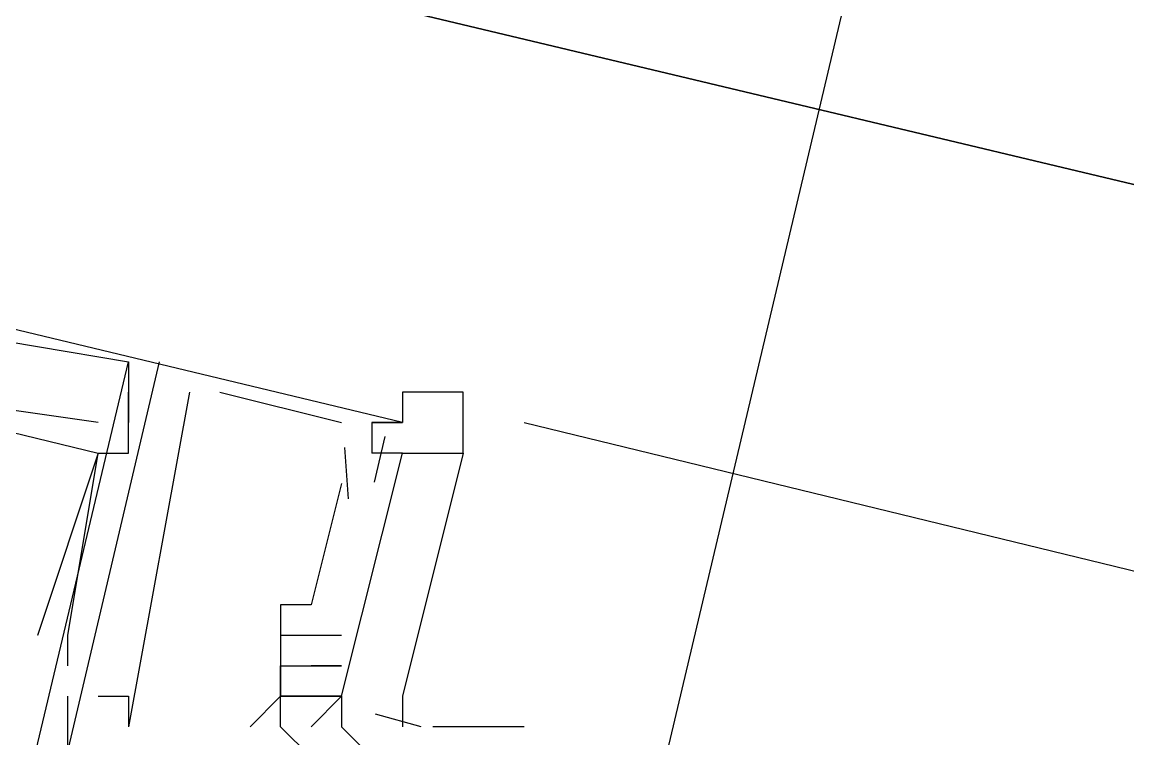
# Model space of a CAD drawing. Header units: feet. Extents: x -84 to 198, y -22 to 181.
# Drawn here: x 121.5 to 121.9847, y 90.8391 to 91.1533 of the extents above; entities that cross this region are included whole.
import ezdxf

# ---------------------------------------------------------------- set-up
doc = ezdxf.new("R2010")
doc.units = ezdxf.units.FT
doc.layers.add('A-LINEA', color=7, linetype='CONTINUOUS')
doc.layers.add('A-MURO-CONCRETO', color=8, linetype='CONTINUOUS')

msp = doc.modelspace()

# ---------------------------------------------------------------- linework, layer by layer
at = {"layer": 'A-LINEA'}
for p, q in [((121.48, 90.7244), (121.5467, 91.0044)), ((121.48, 90.7244), (121.5467, 91.0044)), ((121.48, 90.7244), (121.5467, 91.0044)), ((121.48, 90.7244), (121.5467, 91.0044)), ((121.48, 90.7244), (121.5467, 91.0044)), ((121.48, 90.7244), (121.5467, 91.0044)), ((121.5467, 91.0044), (121.5467, 90.9778)), ((121.5467, 91.0044), (121.5467, 91.0044)), ((121.5467, 91.0044), (121.5467, 91.0044)), ((121.5467, 91.0044), (121.5467, 90.9778)), ((121.5467, 91.0044), (121.5467, 91.0044)), ((121.5467, 91.0044), (121.5467, 91.0044)), ((121.5467, 91.0044), (121.5467, 90.9778)), ((121.5467, 91.0044), (121.5467, 91.0044)), ((121.5467, 91.0044), (121.5467, 91.0044)), ((121.5467, 91.0044), (121.5467, 90.9778)), ((121.5467, 91.0044), (121.5467, 91.0044)), ((121.5467, 91.0044), (121.5467, 91.0044)), ((121.5467, 91.0044), (121.5467, 90.9778)), ((121.5467, 91.0044), (121.5467, 91.0044)), ((121.5467, 91.0044), (121.5467, 91.0044)), ((121.5467, 91.0044), (121.5467, 90.9778)), ((121.5467, 91.0044), (121.5467, 91.0044)), ((121.5467, 91.0044), (121.5467, 91.0044)), ((121.56, 91.0044), (121.56, 91.0044)), ((121.56, 91.0044), (121.56, 91.0044)), ((121.56, 91.0044), (121.56, 91.0044)), ((121.56, 91.0044), (121.56, 91.0044)), ((121.56, 91.0044), (121.56, 91.0044)), ((121.56, 91.0044), (121.56, 91.0044)), ((121.5467, 90.9911), (121.5467, 90.9911)), ((121.5733, 90.9911), (121.5467, 90.8444)), ((121.5467, 90.9911), (121.5467, 90.9911)), ((121.5733, 90.9911), (121.5467, 90.8444)), ((121.5467, 90.9911), (121.5467, 90.9911)), ((121.5733, 90.9911), (121.5467, 90.8444)), ((121.5467, 90.9911), (121.5467, 90.9911)), ((121.5733, 90.9911), (121.5467, 90.8444)), ((121.5467, 90.9911), (121.5467, 90.9911)), ((121.5733, 90.9911), (121.5467, 90.8444)), ((121.5467, 90.9911), (121.5467, 90.9911)), ((121.5733, 90.9911), (121.5467, 90.8444)), ((121.5733, 90.9911), (121.5733, 90.9911)), ((121.5733, 90.9911), (121.5733, 90.9911)), ((121.5733, 90.9911), (121.5733, 90.9911)), ((121.5733, 90.9911), (121.5733, 90.9911)), ((121.5733, 90.9911), (121.5733, 90.9911)), ((121.5733, 90.9911), (121.5733, 90.9911)), ((121.5867, 90.9911), (121.64, 90.9778)), ((121.5867, 90.9911), (121.5867, 90.9911)), ((121.5867, 90.9911), (121.64, 90.9778)), ((121.5867, 90.9911), (121.5867, 90.9911)), ((121.5867, 90.9911), (121.64, 90.9778)), ((121.5867, 90.9911), (121.5867, 90.9911)), ((121.5867, 90.9911), (121.64, 90.9778)), ((121.5867, 90.9911), (121.5867, 90.9911)), ((121.5867, 90.9911), (121.64, 90.9778)), ((121.5867, 90.9911), (121.5867, 90.9911)), ((121.5867, 90.9911), (121.64, 90.9778)), ((121.5867, 90.9911), (121.5867, 90.9911)), ((121.5333, 90.9778), (121.5333, 90.9778)), ((121.5333, 90.9778), (121.5333, 90.9778)), ((121.5333, 90.9778), (121.5333, 90.9778)), ((121.5333, 90.9778), (121.5333, 90.9778)), ((121.5333, 90.9778), (121.5333, 90.9778)), ((121.5333, 90.9778), (121.5333, 90.9778)), ((121.5467, 90.9778), (121.5467, 90.9778)), ((121.5467, 90.9778), (121.5467, 90.9778)), ((121.5467, 90.9778), (121.5467, 90.9778)), ((121.5467, 90.9778), (121.5467, 90.9778)), ((121.5467, 90.9778), (121.5467, 90.9778)), ((121.5467, 90.9778), (121.5467, 90.9778)), ((121.64, 90.9778), (121.64, 90.9778)), ((121.64, 90.9778), (121.64, 90.9778)), ((121.64, 90.9778), (121.64, 90.9778)), ((121.64, 90.9778), (121.64, 90.9778)), ((121.64, 90.9778), (121.64, 90.9778)), ((121.64, 90.9778), (121.64, 90.9778)), ((121.6533, 90.9778), (121.6533, 90.9778)), ((121.6533, 90.9778), (121.6533, 90.9778)), ((121.6533, 90.9778), (121.6533, 90.9778)), ((121.6533, 90.9778), (121.6533, 90.9778)), ((121.6533, 90.9778), (121.6533, 90.9778)), ((121.6533, 90.9778), (121.6533, 90.9778)), ((121.6667, 90.9778), (121.6667, 90.9778)), ((121.6667, 90.9778), (121.6667, 90.9778)), ((121.6667, 90.9778), (121.6667, 90.9778)), ((121.6667, 90.9778), (121.6667, 90.9778)), ((121.6667, 90.9778), (121.6667, 90.9778)), ((121.6667, 90.9778), (121.6667, 90.9778)), ((121.72, 90.9778), (122.2133, 90.8578)), ((121.72, 90.9778), (122.2133, 90.8578)), ((121.659, 90.9717), (121.6543, 90.9517)), ((121.659, 90.9717), (121.6543, 90.9517)), ((121.659, 90.9717), (121.6543, 90.9517)), ((121.659, 90.9717), (121.6543, 90.9517)), ((121.659, 90.9717), (121.6543, 90.9517)), ((121.659, 90.9717), (121.6543, 90.9517)), ((121.5333, 90.9644), (121.5333, 90.9644)), ((121.5333, 90.9644), (121.5333, 90.9644)), ((121.5333, 90.9644), (121.5333, 90.9644)), ((121.5333, 90.9644), (121.5333, 90.9644)), ((121.5333, 90.9644), (121.5333, 90.9644)), ((121.5333, 90.9644), (121.5333, 90.9644)), ((121.5333, 90.9644), (121.5333, 90.9644)), ((121.5333, 90.9644), (121.5333, 90.9644)), ((121.5333, 90.9644), (121.5333, 90.9644)), ((121.5333, 90.9644), (121.5333, 90.9644)), ((121.5333, 90.9644), (121.5333, 90.9644)), ((121.5333, 90.9644), (121.5333, 90.9644)), ((121.5467, 90.9644), (121.5467, 90.9644)), ((121.5467, 90.9644), (121.5467, 90.9644)), ((121.5467, 90.9644), (121.5467, 90.9644)), ((121.5467, 90.9644), (121.5467, 90.9644)), ((121.5467, 90.9644), (121.5467, 90.9644)), ((121.5467, 90.9644), (121.5467, 90.9644)), ((121.6413, 90.9669), (121.6429, 90.9443)), ((121.6413, 90.9669), (121.6429, 90.9443)), ((121.6413, 90.9669), (121.6429, 90.9443)), ((121.6413, 90.9669), (121.6429, 90.9443)), ((121.6413, 90.9669), (121.6429, 90.9443)), ((121.6413, 90.9669), (121.6429, 90.9443)), ((121.6533, 90.9644), (121.6533, 90.9644)), ((121.6533, 90.9644), (121.6533, 90.9644)), ((121.6533, 90.9644), (121.6533, 90.9644)), ((121.6533, 90.9644), (121.6533, 90.9644)), ((121.6533, 90.9644), (121.6533, 90.9644)), ((121.6533, 90.9644), (121.6533, 90.9644)), ((121.6667, 90.9644), (121.68, 90.9644)), ((121.6667, 90.9644), (121.6667, 90.9644)), ((121.6667, 90.9644), (121.6667, 90.9644)), ((121.6667, 90.9644), (121.6667, 90.9644)), ((121.6667, 90.9644), (121.68, 90.9644)), ((121.6667, 90.9644), (121.6667, 90.9644)), ((121.6667, 90.9644), (121.6667, 90.9644)), ((121.6667, 90.9644), (121.6667, 90.9644)), ((121.64, 90.9511), (121.6267, 90.8978)), ((121.64, 90.9511), (121.6267, 90.8978)), ((121.64, 90.9511), (121.6267, 90.8978)), ((121.64, 90.9511), (121.6267, 90.8978)), ((121.64, 90.9511), (121.6267, 90.8978)), ((121.64, 90.9511), (121.6267, 90.8978)), ((121.64, 90.9511), (121.64, 90.9511)), ((121.64, 90.9511), (121.64, 90.9511)), ((121.64, 90.9511), (121.64, 90.9511)), ((121.64, 90.9511), (121.64, 90.9511)), ((121.64, 90.9511), (121.64, 90.9511)), ((121.64, 90.9511), (121.64, 90.9511)), ((121.6133, 90.8978), (121.6133, 90.8978)), ((121.6133, 90.8978), (121.6133, 90.8978)), ((121.6133, 90.8978), (121.6133, 90.8978)), ((121.6133, 90.8978), (121.6133, 90.8978)), ((121.6133, 90.8978), (121.6133, 90.8978)), ((121.6133, 90.8978), (121.6133, 90.8978)), ((121.6267, 90.8978), (121.6267, 90.8978)), ((121.6267, 90.8978), (121.6267, 90.8978)), ((121.6267, 90.8978), (121.6267, 90.8978)), ((121.6267, 90.8978), (121.6267, 90.8978)), ((121.6267, 90.8978), (121.6267, 90.8978)), ((121.6267, 90.8978), (121.6267, 90.8978)), ((121.5067, 90.8844), (121.5067, 90.8844)), ((121.5067, 90.8844), (121.5067, 90.8844)), ((121.5067, 90.8844), (121.5067, 90.8844)), ((121.5067, 90.8844), (121.5067, 90.8844)), ((121.5067, 90.8844), (121.5067, 90.8844)), ((121.5067, 90.8844), (121.5067, 90.8844)), ((121.52, 90.8844), (121.52, 90.8844)), ((121.52, 90.8844), (121.52, 90.8844)), ((121.52, 90.8844), (121.52, 90.8844)), ((121.52, 90.8844), (121.52, 90.8844)), ((121.52, 90.8844), (121.52, 90.8844)), ((121.52, 90.8844), (121.52, 90.8844)), ((121.52, 90.8844), (121.52, 90.8844)), ((121.52, 90.8844), (121.52, 90.8844)), ((121.52, 90.8844), (121.52, 90.8844)), ((121.52, 90.8844), (121.52, 90.8844)), ((121.52, 90.8844), (121.52, 90.8844)), ((121.52, 90.8844), (121.52, 90.8844)), ((121.6133, 90.8844), (121.6133, 90.8844)), ((121.6133, 90.8844), (121.6133, 90.8844)), ((121.6133, 90.8844), (121.6133, 90.8844)), ((121.6133, 90.8844), (121.6133, 90.8844)), ((121.6133, 90.8844), (121.6133, 90.8844)), ((121.6133, 90.8844), (121.6133, 90.8844)), ((121.6267, 90.8844), (121.6267, 90.8844)), ((121.6267, 90.8844), (121.6267, 90.8844)), ((121.6267, 90.8844), (121.6267, 90.8844)), ((121.6267, 90.8844), (121.6267, 90.8844)), ((121.6267, 90.8844), (121.6267, 90.8844)), ((121.6267, 90.8844), (121.6267, 90.8844)), ((121.6267, 90.8844), (121.6267, 90.8844)), ((121.6267, 90.8844), (121.6267, 90.8844)), ((121.6267, 90.8844), (121.6267, 90.8844)), ((121.6267, 90.8844), (121.6267, 90.8844)), ((121.6267, 90.8844), (121.6267, 90.8844)), ((121.6267, 90.8844), (121.6267, 90.8844)), ((121.64, 90.8844), (121.64, 90.8844)), ((121.64, 90.8844), (121.64, 90.8844)), ((121.64, 90.8844), (121.64, 90.8844)), ((121.64, 90.8844), (121.64, 90.8844)), ((121.64, 90.8844), (121.64, 90.8844)), ((121.64, 90.8844), (121.64, 90.8844)), ((121.52, 90.8711), (121.52, 90.8711)), ((121.52, 90.8711), (121.52, 90.8711)), ((121.52, 90.8711), (121.52, 90.8711)), ((121.52, 90.8711), (121.52, 90.8711)), ((121.52, 90.8711), (121.52, 90.8711)), ((121.52, 90.8711), (121.52, 90.8711)), ((121.6133, 90.8711), (121.6133, 90.8711)), ((121.6133, 90.8711), (121.6133, 90.8711)), ((121.6133, 90.8711), (121.6133, 90.8711)), ((121.6133, 90.8711), (121.6133, 90.8711)), ((121.6133, 90.8711), (121.6133, 90.8711)), ((121.6133, 90.8711), (121.6133, 90.8711)), ((121.6133, 90.8711), (121.6133, 90.8711)), ((121.6133, 90.8711), (121.6133, 90.8711)), ((121.6133, 90.8711), (121.6133, 90.8711)), ((121.6133, 90.8711), (121.6133, 90.8711)), ((121.6133, 90.8711), (121.6133, 90.8711)), ((121.6133, 90.8711), (121.6133, 90.8711)), ((121.6133, 90.8711), (121.6133, 90.8711)), ((121.6133, 90.8711), (121.6133, 90.8711)), ((121.6267, 90.8711), (121.6267, 90.8711)), ((121.6267, 90.8711), (121.6267, 90.8711)), ((121.6267, 90.8711), (121.6267, 90.8711)), ((121.6267, 90.8711), (121.6267, 90.8711)), ((121.6267, 90.8711), (121.6267, 90.8711)), ((121.6267, 90.8711), (121.6267, 90.8711)), ((121.6267, 90.8711), (121.6267, 90.8711)), ((121.6267, 90.8711), (121.6267, 90.8711)), ((121.6267, 90.8711), (121.6267, 90.8711)), ((121.6267, 90.8711), (121.6267, 90.8711)), ((121.6267, 90.8711), (121.6267, 90.8711)), ((121.6267, 90.8711), (121.6267, 90.8711)), ((121.6267, 90.8711), (121.6267, 90.8711)), ((121.6267, 90.8711), (121.6267, 90.8711)), ((121.6267, 90.8711), (121.6267, 90.8711)), ((121.6267, 90.8711), (121.6267, 90.8711)), ((121.6267, 90.8711), (121.6267, 90.8711)), ((121.6267, 90.8711), (121.6267, 90.8711)), ((121.64, 90.8711), (121.64, 90.8711)), ((121.64, 90.8711), (121.64, 90.8711)), ((121.64, 90.8711), (121.64, 90.8711)), ((121.64, 90.8711), (121.64, 90.8711)), ((121.64, 90.8711), (121.64, 90.8711)), ((121.64, 90.8711), (121.64, 90.8711)), ((121.64, 90.8711), (121.64, 90.8711)), ((121.64, 90.8711), (121.64, 90.8711)), ((121.64, 90.8711), (121.64, 90.8711)), ((121.64, 90.8711), (121.64, 90.8711)), ((121.64, 90.8711), (121.64, 90.8711)), ((121.64, 90.8711), (121.64, 90.8711)), ((121.52, 90.8178), (121.52, 90.8578)), ((121.52, 90.8578), (121.52, 90.8578)), ((121.52, 90.8178), (121.52, 90.8578)), ((121.52, 90.8578), (121.52, 90.8578)), ((121.52, 90.8178), (121.52, 90.8578)), ((121.52, 90.8578), (121.52, 90.8578)), ((121.52, 90.8178), (121.52, 90.8578)), ((121.52, 90.8578), (121.52, 90.8578)), ((121.52, 90.8178), (121.52, 90.8578)), ((121.52, 90.8578), (121.52, 90.8578)), ((121.52, 90.8178), (121.52, 90.8578)), ((121.52, 90.8578), (121.52, 90.8578)), ((121.5333, 90.8578), (121.5333, 90.8578)), ((121.5333, 90.8578), (121.5333, 90.8578)), ((121.5333, 90.8578), (121.5333, 90.8578)), ((121.5333, 90.8578), (121.5333, 90.8578)), ((121.5333, 90.8578), (121.5333, 90.8578)), ((121.5333, 90.8578), (121.5333, 90.8578)), ((121.5467, 90.8578), (121.5467, 90.8578)), ((121.5467, 90.8578), (121.5467, 90.8578)), ((121.5467, 90.8578), (121.5467, 90.8578)), ((121.5467, 90.8578), (121.5467, 90.8578)), ((121.5467, 90.8578), (121.5467, 90.8578)), ((121.5467, 90.8578), (121.5467, 90.8578)), ((121.5467, 90.8578), (121.5467, 90.8578)), ((121.5467, 90.8578), (121.5467, 90.8578)), ((121.5467, 90.8578), (121.5467, 90.8578)), ((121.5467, 90.8578), (121.5467, 90.8578)), ((121.5467, 90.8578), (121.5467, 90.8578)), ((121.5467, 90.8578), (121.5467, 90.8578)), ((121.64, 90.8578), (121.6133, 90.8578)), ((121.6133, 90.8578), (121.6133, 90.8578)), ((121.6133, 90.8578), (121.6133, 90.8578)), ((121.6133, 90.8578), (121.6133, 90.8578)), ((121.6133, 90.8578), (121.6133, 90.8578)), ((121.6133, 90.8578), (121.6133, 90.8578)), ((121.6133, 90.8578), (121.6133, 90.8578)), ((121.6133, 90.8578), (121.6133, 90.8578)), ((121.64, 90.8578), (121.6133, 90.8578)), ((121.6133, 90.8578), (121.6133, 90.8578)), ((121.6133, 90.8578), (121.6133, 90.8578)), ((121.6133, 90.8578), (121.6133, 90.8578)), ((121.6133, 90.8578), (121.6133, 90.8578)), ((121.6133, 90.8578), (121.6133, 90.8578)), ((121.6133, 90.8578), (121.6133, 90.8578)), ((121.6133, 90.8578), (121.6133, 90.8578)), ((121.6267, 90.8578), (121.6267, 90.8578)), ((121.64, 90.8578), (121.6267, 90.8444)), ((121.6267, 90.8578), (121.6267, 90.8578)), ((121.6267, 90.8578), (121.6267, 90.8578)), ((121.6267, 90.8578), (121.6267, 90.8578)), ((121.6267, 90.8578), (121.6267, 90.8578)), ((121.6267, 90.8578), (121.6267, 90.8578)), ((121.64, 90.8578), (121.6267, 90.8444)), ((121.6267, 90.8578), (121.6267, 90.8578)), ((121.6267, 90.8578), (121.6267, 90.8578)), ((121.6267, 90.8578), (121.6267, 90.8578)), ((121.6267, 90.8578), (121.6267, 90.8578)), ((121.64, 90.8578), (121.64, 90.8578)), ((121.64, 90.8578), (121.64, 90.8578)), ((121.64, 90.8578), (121.64, 90.8578)), ((121.64, 90.8578), (121.64, 90.8578)), ((121.64, 90.8578), (121.64, 90.8578)), ((121.64, 90.8578), (121.64, 90.8578)), ((121.64, 90.8578), (121.64, 90.8578)), ((121.64, 90.8578), (121.64, 90.8578)), ((121.64, 90.8578), (121.64, 90.8578)), ((121.64, 90.8578), (121.64, 90.8578)), ((121.6548, 90.8501), (121.6747, 90.8445)), ((121.6548, 90.8501), (121.6747, 90.8445)), ((121.6548, 90.8501), (121.6747, 90.8445)), ((121.6548, 90.8501), (121.6747, 90.8445)), ((121.6548, 90.8501), (121.6747, 90.8445)), ((121.6548, 90.8501), (121.6747, 90.8445)), ((121.5467, 90.8444), (121.5467, 90.8444)), ((121.5467, 90.8444), (121.5467, 90.8444)), ((121.5467, 90.8444), (121.5467, 90.8444)), ((121.5467, 90.8444), (121.5467, 90.8444)), ((121.5467, 90.8444), (121.5467, 90.8444)), ((121.5467, 90.8444), (121.5467, 90.8444)), ((121.6, 90.8444), (121.6, 90.8444)), ((121.6, 90.8444), (121.6, 90.8444)), ((121.6133, 90.8444), (121.6133, 90.8444)), ((121.6133, 90.8444), (121.6133, 90.8444)), ((121.6267, 90.8444), (121.6267, 90.8444)), ((121.6267, 90.8444), (121.6267, 90.8444)), ((121.64, 90.8444), (121.64, 90.8444)), ((121.64, 90.8444), (121.64, 90.8444)), ((121.72, 90.8444), (121.68, 90.8444)), ((121.72, 90.8444), (121.68, 90.8444))]:
    msp.add_line(p, q, dxfattribs=at)
for points in [[(124.44, 90.4978), (124.7867, 91.9644), (121.3733, 92.7644), (121.0267, 91.3111), (124.44, 90.4978)], [(124.44, 90.4978), (124.7867, 91.9644), (121.3733, 92.7644), (121.0267, 91.3111), (124.44, 90.4978)], [(117.0933, 59.0178), (114.4, 59.6578), (118.2, 75.6978), (122, 91.7511), (124.68, 91.1111)], [(117.0933, 59.0178), (114.4, 59.6578), (118.2, 75.6978), (122, 91.7511), (124.68, 91.1111)], [(121.6533, 90.9778), (121.6667, 90.9778), (121, 91.1378)], [(121.6533, 90.9778), (121.6667, 90.9778), (121, 91.1378)], [(121.6533, 90.9778), (121.6667, 90.9778), (121, 91.1378)], [(121.6533, 90.9778), (121.6667, 90.9778), (121, 91.1378)], [(121.6533, 90.9778), (121.6667, 90.9778), (121, 91.1378)], [(121.6533, 90.9778), (121.6667, 90.9778), (121, 91.1378)], [(121.5333, 90.9778), (121.44, 90.9911), (121.4533, 91.0044), (121.44, 91.0178), (121.44, 90.9911), (121.04, 91.0978), (121.04, 91.1111), (121.0133, 91.1111), (121.0133, 91.1244), (121.0133, 91.1111), (121.0267, 91.1111)], [(121.5333, 90.9778), (121.44, 90.9911), (121.4533, 91.0044), (121.44, 91.0178), (121.44, 90.9911), (121.04, 91.0978), (121.04, 91.1111), (121.0133, 91.1111), (121.0133, 91.1244), (121.0133, 91.1111), (121.0267, 91.1111)], [(121.5333, 90.9778), (121.44, 90.9911), (121.4533, 91.0044), (121.44, 91.0178), (121.44, 90.9911), (121.04, 91.0978), (121.04, 91.1111), (121.0133, 91.1111), (121.0133, 91.1244), (121.0133, 91.1111), (121.0267, 91.1111)], [(121.5333, 90.9778), (121.44, 90.9911), (121.4533, 91.0044), (121.44, 91.0178), (121.44, 90.9911), (121.04, 91.0978), (121.04, 91.1111), (121.0133, 91.1111), (121.0133, 91.1244), (121.0133, 91.1111), (121.0267, 91.1111)], [(121.5333, 90.9778), (121.44, 90.9911), (121.4533, 91.0044), (121.44, 91.0178), (121.44, 90.9911), (121.04, 91.0978), (121.04, 91.1111), (121.0133, 91.1111), (121.0133, 91.1244), (121.0133, 91.1111), (121.0267, 91.1111)], [(121.5333, 90.9778), (121.44, 90.9911), (121.4533, 91.0044), (121.44, 91.0178), (121.44, 90.9911), (121.04, 91.0978), (121.04, 91.1111), (121.0133, 91.1111), (121.0133, 91.1244), (121.0133, 91.1111), (121.0267, 91.1111)], [(121.0133, 90.9911), (121.04, 91.0844), (121.5333, 90.9644), (121.5067, 90.8844)], [(121.0133, 90.9911), (121.04, 91.0844), (121.5333, 90.9644), (121.5067, 90.8844)], [(121.0133, 90.9911), (121.04, 91.0844), (121.5333, 90.9644), (121.5067, 90.8844)], [(121.0133, 90.9911), (121.04, 91.0844), (121.5333, 90.9644), (121.5067, 90.8844)], [(121.0133, 90.9911), (121.04, 91.0844), (121.5333, 90.9644), (121.5067, 90.8844)], [(121.0133, 90.9911), (121.04, 91.0844), (121.5333, 90.9644), (121.5067, 90.8844)], [(121.4667, 91.0178), (121.4533, 91.0044), (121.4533, 90.9911), (121.4667, 90.9911), (121.4667, 91.0178), (121.5467, 91.0044)], [(121.4667, 91.0178), (121.4533, 91.0044), (121.4533, 90.9911), (121.4667, 90.9911), (121.4667, 91.0178), (121.5467, 91.0044)], [(121.4667, 91.0178), (121.4533, 91.0044), (121.4533, 90.9911), (121.4667, 90.9911), (121.4667, 91.0178), (121.5467, 91.0044)], [(121.4667, 91.0178), (121.4533, 91.0044), (121.4533, 90.9911), (121.4667, 90.9911), (121.4667, 91.0178), (121.5467, 91.0044)], [(121.4667, 91.0178), (121.4533, 91.0044), (121.4533, 90.9911), (121.4667, 90.9911), (121.4667, 91.0178), (121.5467, 91.0044)], [(121.4667, 91.0178), (121.4533, 91.0044), (121.4533, 90.9911), (121.4667, 90.9911), (121.4667, 91.0178), (121.5467, 91.0044)], [(121.56, 91.0044), (121.5067, 90.7778), (121.4933, 90.7778), (121.5067, 90.7778)], [(121.56, 91.0044), (121.5067, 90.7778), (121.4933, 90.7778), (121.5067, 90.7778)], [(121.56, 91.0044), (121.5067, 90.7778), (121.4933, 90.7778), (121.5067, 90.7778)], [(121.56, 91.0044), (121.5067, 90.7778), (121.4933, 90.7778), (121.5067, 90.7778)], [(121.56, 91.0044), (121.5067, 90.7778), (121.4933, 90.7778), (121.5067, 90.7778)], [(121.56, 91.0044), (121.5067, 90.7778), (121.4933, 90.7778), (121.5067, 90.7778)], [(121.52, 90.8711), (121.52, 90.8844), (121.5333, 90.9644), (121.5467, 90.9644), (121.5467, 90.9911)], [(121.52, 90.8711), (121.52, 90.8844), (121.5333, 90.9644), (121.5467, 90.9644), (121.5467, 90.9911)], [(121.52, 90.8711), (121.52, 90.8844), (121.5333, 90.9644), (121.5467, 90.9644), (121.5467, 90.9911)], [(121.52, 90.8711), (121.52, 90.8844), (121.5333, 90.9644), (121.5467, 90.9644), (121.5467, 90.9911)], [(121.52, 90.8711), (121.52, 90.8844), (121.5333, 90.9644), (121.5467, 90.9644), (121.5467, 90.9911)], [(121.52, 90.8711), (121.52, 90.8844), (121.5333, 90.9644), (121.5467, 90.9644), (121.5467, 90.9911)], [(121.6933, 90.9644), (121.6933, 90.9911), (121.6667, 90.9911), (121.6667, 90.9778)], [(121.6933, 90.9644), (121.6933, 90.9911), (121.6667, 90.9911), (121.6667, 90.9778)], [(121.6667, 90.9778), (121.6533, 90.9778), (121.6533, 90.9644)], [(121.6667, 90.9778), (121.6533, 90.9778), (121.6533, 90.9644)], [(121.6267, 90.8578), (121.64, 90.8578), (121.6667, 90.9644), (121.6533, 90.9644)], [(121.6267, 90.8578), (121.64, 90.8578), (121.6667, 90.9644), (121.6533, 90.9644)], [(121.6267, 90.8578), (121.64, 90.8578), (121.6667, 90.9644), (121.6533, 90.9644)], [(121.6267, 90.8578), (121.64, 90.8578), (121.6667, 90.9644), (121.6533, 90.9644)], [(121.6267, 90.8578), (121.64, 90.8578), (121.6667, 90.9644), (121.6533, 90.9644)], [(121.6267, 90.8578), (121.64, 90.8578), (121.6667, 90.9644), (121.6533, 90.9644)], [(121.64, 90.8578), (121.6667, 90.9644), (121.6933, 90.9644), (121.6667, 90.8578), (121.6667, 90.8444)], [(121.64, 90.8578), (121.6667, 90.9644), (121.6933, 90.9644), (121.6667, 90.8578), (121.6667, 90.8444)], [(121.64, 90.8578), (121.6667, 90.9644), (121.6933, 90.9644), (121.6667, 90.8578), (121.6667, 90.8444)], [(121.64, 90.8578), (121.6667, 90.9644), (121.6933, 90.9644), (121.6667, 90.8578), (121.6667, 90.8444)], [(121.64, 90.8578), (121.6667, 90.9644), (121.6933, 90.9644), (121.6667, 90.8578), (121.6667, 90.8444)], [(121.64, 90.8578), (121.6667, 90.9644), (121.6933, 90.9644), (121.6667, 90.8578), (121.6667, 90.8444)], [(121.6267, 90.8978), (121.6133, 90.8978), (121.6133, 90.8711)], [(121.6267, 90.8978), (121.6133, 90.8978), (121.6133, 90.8711)], [(121.6267, 90.8978), (121.6133, 90.8978), (121.6133, 90.8711)], [(121.6267, 90.8978), (121.6133, 90.8978), (121.6133, 90.8711)], [(121.6267, 90.8978), (121.6133, 90.8978), (121.6133, 90.8711)], [(121.6267, 90.8978), (121.6133, 90.8978), (121.6133, 90.8711)], [(121.64, 90.8844), (121.6267, 90.8844), (121.6133, 90.8844)], [(121.64, 90.8844), (121.6267, 90.8844), (121.6133, 90.8844)], [(121.64, 90.8844), (121.6267, 90.8844), (121.6133, 90.8844)], [(121.64, 90.8844), (121.6267, 90.8844), (121.6133, 90.8844)], [(121.64, 90.8844), (121.6267, 90.8844), (121.6133, 90.8844)], [(121.64, 90.8844), (121.6267, 90.8844), (121.6133, 90.8844)], [(121.6133, 90.8711), (121.6133, 90.8578), (121.6133, 90.8578), (121.6267, 90.8578), (121.6267, 90.8578), (121.6267, 90.8578)], [(121.6133, 90.8578), (121.6133, 90.8711), (121.6267, 90.8711)], [(121.6133, 90.8578), (121.6133, 90.8711), (121.6267, 90.8711)], [(121.6133, 90.8578), (121.6133, 90.8711), (121.6267, 90.8711)], [(121.6133, 90.8711), (121.6133, 90.8578), (121.6133, 90.8578), (121.6267, 90.8578), (121.6267, 90.8578), (121.6267, 90.8578)], [(121.6133, 90.8578), (121.6133, 90.8711), (121.6267, 90.8711)], [(121.6133, 90.8578), (121.6133, 90.8711), (121.6267, 90.8711)], [(121.6133, 90.8578), (121.6133, 90.8711), (121.6267, 90.8711)], [(121.64, 90.8711), (121.6267, 90.8711), (121.64, 90.8711), (121.6267, 90.8711), (121.6267, 90.8711)], [(121.64, 90.8711), (121.6267, 90.8711), (121.64, 90.8711), (121.6267, 90.8711), (121.6267, 90.8711)], [(121.64, 90.8711), (121.6267, 90.8711), (121.64, 90.8711), (121.6267, 90.8711), (121.6267, 90.8711)], [(121.64, 90.8711), (121.6267, 90.8711), (121.64, 90.8711), (121.6267, 90.8711), (121.6267, 90.8711)], [(121.64, 90.8711), (121.6267, 90.8711), (121.64, 90.8711), (121.6267, 90.8711), (121.6267, 90.8711)], [(121.64, 90.8711), (121.6267, 90.8711), (121.64, 90.8711), (121.6267, 90.8711), (121.6267, 90.8711)], [(121.5333, 90.8578), (121.5467, 90.8578), (121.5467, 90.8444)], [(121.5333, 90.8578), (121.5467, 90.8578), (121.5467, 90.8444)], [(121.5333, 90.8578), (121.5467, 90.8578), (121.5467, 90.8444)], [(121.5333, 90.8578), (121.5467, 90.8578), (121.5467, 90.8444)], [(121.5333, 90.8578), (121.5467, 90.8578), (121.5467, 90.8444)], [(121.5333, 90.8578), (121.5467, 90.8578), (121.5467, 90.8444)], [(121.6, 90.8444), (121.6133, 90.8578), (121.6133, 90.8578)], [(121.6, 90.8444), (121.6133, 90.8578), (121.6133, 90.8578)], [(121.6267, 90.8311), (121.6133, 90.8444), (121.6133, 90.8578)], [(121.6267, 90.8311), (121.6133, 90.8444), (121.6133, 90.8578)], [(121.64, 90.8578), (121.64, 90.8444), (121.64, 90.8444), (121.6533, 90.8311)], [(121.64, 90.8578), (121.64, 90.8444), (121.64, 90.8444), (121.6533, 90.8311)]]:
    msp.add_lwpolyline(points, dxfattribs=at)
at = {"layer": 'A-MURO-CONCRETO'}
msp.add_lwpolyline([(121.0267, 91.3111), (124.6267, 91.3111), (124.44, 90.4978), (121.0267, 91.3111), (121.0267, 91.3111)], dxfattribs=at)
msp.add_lwpolyline([(121.0267, 91.3111), (124.6267, 91.3111), (124.44, 90.4978), (121.0267, 91.3111), (121.0267, 91.3111)], dxfattribs=at)

doc.saveas('drawing.dxf')
